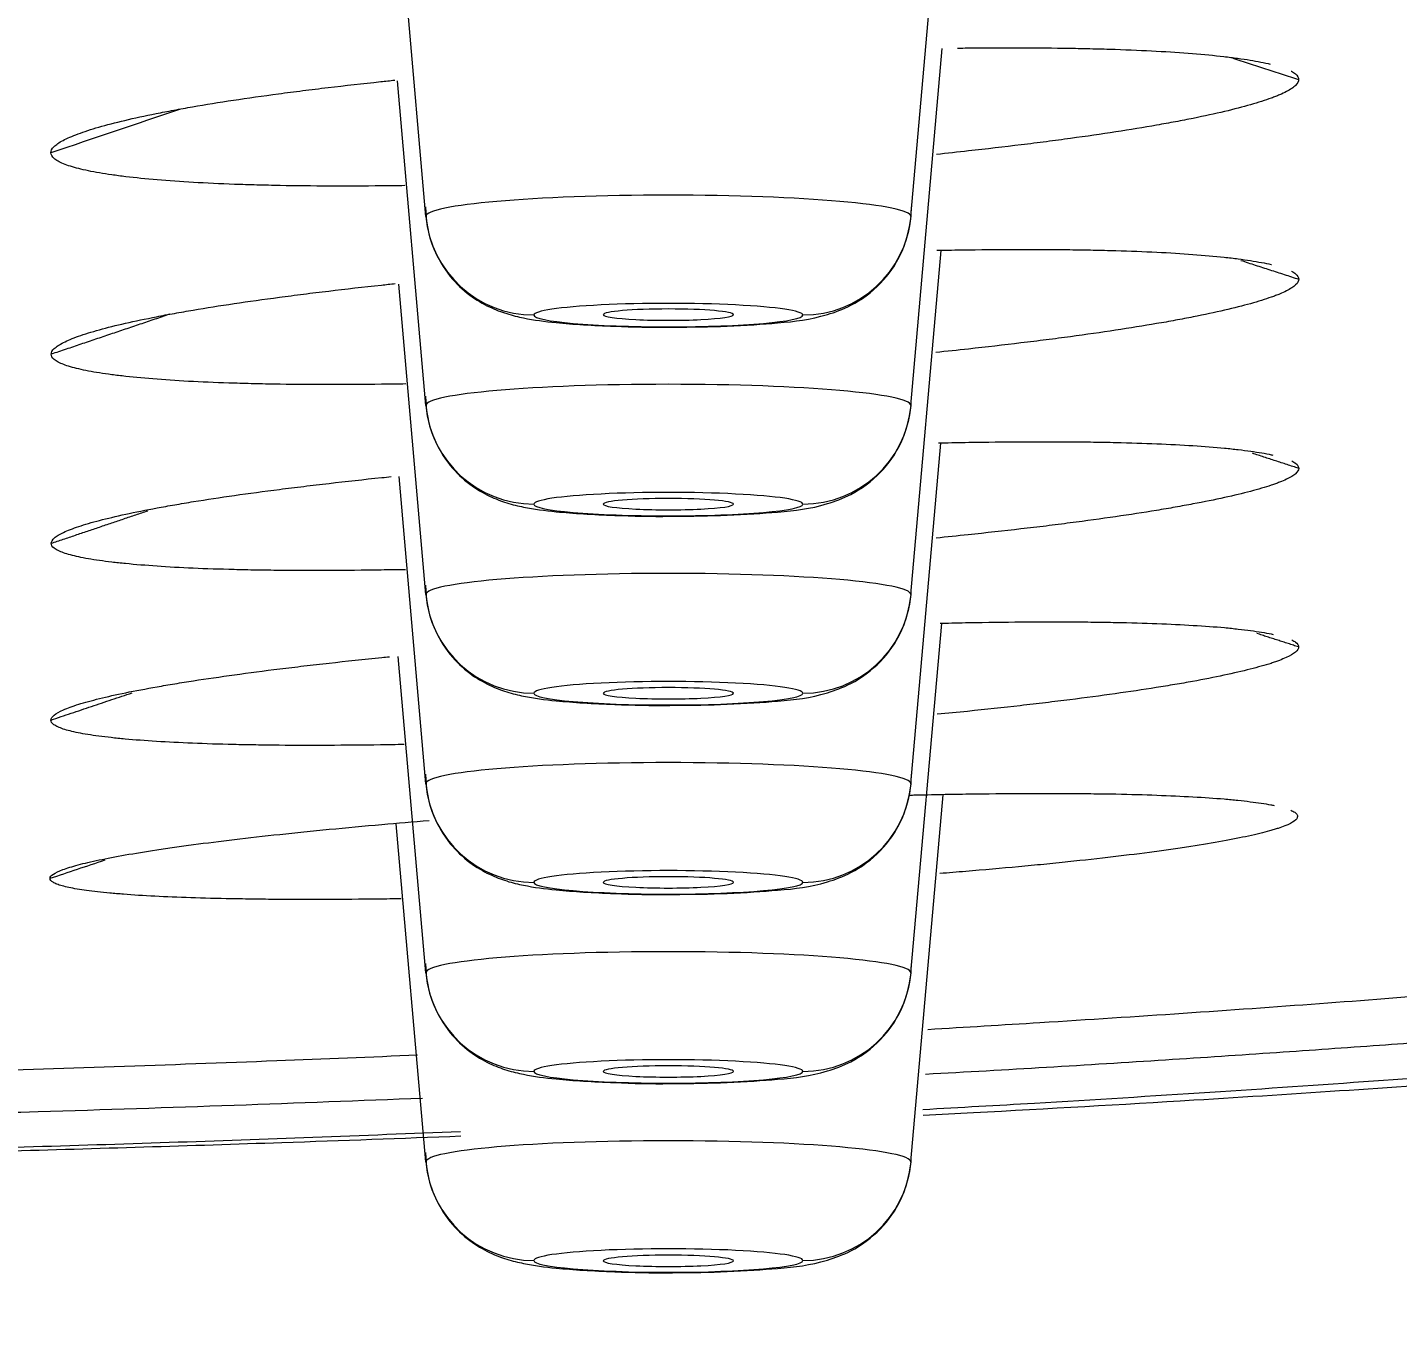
# Model space of a CAD drawing. Header units: millimetres. Extents: x 2433 to 4809, y -10272 to -6912.
# Drawn here: x 3288.88 to 3301.51, y -8024.88 to -8012.8 of the extents above; entities that cross this region are included whole.
import ezdxf

# ---------------------------------------------------------------- set-up
doc = ezdxf.new("R2010")
doc.units = ezdxf.units.MM
doc.layers.add('DIM', color=3, linetype='Continuous', lineweight=13)
doc.styles.add('ARIAL', font='arial.ttf')
doc.dimstyles.get("Standard").update_dxf_attribs({"dimtxt": 15, "dimasz": 15, "dimexe": 0.18, "dimexo": 0.0625, "dimgap": 4, "dimtad": 0, "dimtih": 1, "dimtoh": 1, "dimdec": 1, "dimdsep": 46, "dimtxsty": 'ARIAL', "dimcen": 0, "dimclrd": 3, "dimclre": 3, "dimclrt": 3, "dimadec": 0, "dimazin": 0, "dimtfac": 1, "dimtdec": 1, "dimtofl": 0, "dimtmove": 0, "dimatfit": 3, "dimfxl": 1, "dimtolj": 1, "dimtzin": 0, "dimarcsym": 0})

# ---------------------------------------------------------------- blocks, each defined once
blk = doc.blocks.new('*D39')
at = {"layer": 'Defpoints', "color": 0, "transparency": 16777216}
for p in [(3049.874, -8014.142), (3319.8, -8014.414), (3319.8, -8083.189)]:
    blk.add_point(p, dxfattribs=at)
at = {"layer": 'DIM', "color": 3, "lineweight": -2, "transparency": 16777216}
for p, q in [((3049.874, -8014.204), (3049.874, -8083.369)), ((3319.8, -8014.476), (3319.8, -8083.369)), ((3067.874, -8083.189), (3233.417, -8083.189)), ((3301.8, -8083.189), (3283.432, -8083.189))]:
    blk.add_line(p, q, dxfattribs=at)
at = {"layer": 'DIM', "color": 3, "transparency": 16777216}
for points in [[(3067.874, -8080.189), (3067.874, -8086.189), (3049.874, -8083.189)], [(3301.8, -8080.189), (3301.8, -8086.189), (3319.8, -8083.189)]]:
    blk.add_solid(points, dxfattribs=at)
at = {"layer": 'DIM', "color": 3, "transparency": 16777216, "insert": (3258.425, -8083.189), "char_height": 18, "attachment_point": 5, "style": 'ARIAL'}
blk.add_mtext('\\A1;270', dxfattribs=at)
blk = doc.blocks.new('*D46')
at = {"layer": 'Defpoints', "color": 0, "transparency": 16777216}
for p in [(3184.787, -7905.985), (3696.954, -9950.155), (3696.954, -9950.155)]:
    blk.add_point(p, dxfattribs=at)
at = {"layer": 'DIM', "color": 3, "lineweight": -2, "transparency": 16777216}
for p, q in [((3184.85, -7905.985), (3697.134, -7905.985)), ((3696.954, -7923.985), (3696.954, -8911.271)), ((3696.954, -9932.155), (3696.954, -8944.87)), ((3697.016, -9950.155), (3697.134, -9950.155))]:
    blk.add_line(p, q, dxfattribs=at)
at = {"layer": 'DIM', "color": 3, "transparency": 16777216}
for points in [[(3693.954, -7923.985), (3699.954, -7923.985), (3696.954, -7905.985)], [(3693.954, -9932.155), (3699.954, -9932.155), (3696.954, -9950.155)]]:
    blk.add_solid(points, dxfattribs=at)
at = {"layer": 'DIM', "color": 3, "transparency": 16777216, "insert": (3696.954, -8928.07), "char_height": 18, "attachment_point": 5, "style": 'ARIAL'}
blk.add_mtext('\\A1;(2280)', dxfattribs=at)

msp = doc.modelspace()

# ---------------------------------------------------------------- linework, layer by layer
at = {"linetype": 'Continuous', "lineweight": 18}
for p, q in [((3297.024, -8014.54), (3297.337, -8010.978)), ((3292.551, -8014.54), (3292.26, -8011.226)), ((3297.024, -8016.283), (3297.313, -8012.994)), ((3292.551, -8016.283), (3292.288, -8013.29)), ((3297.024, -8018.026), (3297.302, -8014.855)), ((3292.551, -8018.026), (3292.3, -8015.164)), ((3297.024, -8019.77), (3297.299, -8016.63)), ((3292.551, -8019.77), (3292.303, -8016.938)), ((3297.024, -8021.513), (3297.307, -8018.292)), ((3292.551, -8021.513), (3292.295, -8018.598)), ((3297.024, -8023.256), (3297.321, -8019.871)), ((3292.551, -8023.256), (3292.278, -8020.14))]:
    msp.add_line(p, q, dxfattribs=at)
at = {"linetype": 'Continuous', "lineweight": 13}
for centre, major_axis, ratio, start_param, end_param in [((3294.787, -8014.54), (-2.236, 0), 0.087156, 3.141593, 6.283185), ((3293.547, -8014.453), (1, 0), 0.996195, 3.228859, 4.712389), ((3296.028, -8014.453), (-1, 0), 0.996195, 1.570796, 3.054326), ((3294.787, -8015.45), (1.24, 0), 0.087156, 0, 3.141593), ((3294.787, -8015.45), (1.24, 0), 0.087156, 3.141593, 6.283185), ((3294.787, -8016.283), (-2.236, 0), 0.087156, 3.141593, 6.283185), ((3293.547, -8016.196), (1, 0), 0.996195, 3.228859, 4.712389), ((3296.028, -8016.196), (-1, 0), 0.996195, 1.570796, 3.054326), ((3294.787, -8017.193), (1.24, 0), 0.087156, 0, 3.141593), ((3294.787, -8017.193), (1.24, 0), 0.087156, 3.141593, 6.283185), ((3294.787, -8018.026), (-2.236, 0), 0.087156, 3.141593, 6.283185), ((3293.547, -8017.94), (1, 0), 0.996195, 3.228859, 4.712389), ((3296.028, -8017.94), (-1, 0), 0.996195, 1.570796, 3.054326), ((3294.787, -8018.936), (1.24, 0), 0.087156, 0, 3.141593), ((3294.787, -8018.936), (1.24, 0), 0.087156, 3.141593, 6.283185), ((3294.787, -8019.77), (-2.236, 0), 0.087156, 3.141593, 6.283185), ((3293.547, -8019.683), (1, 0), 0.996195, 3.228859, 4.712389), ((3296.028, -8019.683), (-1, 0), 0.996195, 1.570796, 3.054326), ((3294.787, -8020.679), (1.24, 0), 0.087156, 0, 3.141593), ((3294.787, -8020.679), (1.24, 0), 0.087156, 3.141593, 6.283185), ((3294.787, -8021.513), (-2.236, 0), 0.087156, 3.141593, 6.283185), ((3293.547, -8021.426), (1, 0), 0.996195, 3.228859, 4.712389), ((3296.028, -8021.426), (-1, 0), 0.996195, 1.570796, 3.054326), ((3294.787, -8022.422), (1.24, 0), 0.087156, 0, 3.141593), ((3294.787, -8022.422), (1.24, 0), 0.087156, 3.141593, 6.283185), ((3294.787, -8023.256), (-2.236, 0), 0.087156, 3.141593, 6.283185), ((3294.787, -8024.165), (1.24, 0), 0.087156, 0, 3.141593), ((3294.787, -8024.165), (1.24, 0), 0.087156, 3.141593, 6.283185)]:
    msp.add_ellipse(centre, major_axis=major_axis, ratio=ratio, start_param=start_param, end_param=end_param, dxfattribs=at)
at = {"linetype": 'Continuous', "lineweight": 18}
for centre, major_axis, ratio, start_param, end_param in [((3294.787, -8015.446), (-0.6, 0), 0.087156, 3.141593, 6.283185), ((3294.787, -8015.446), (-0.6, 0), 0.087156, 0, 3.141593), ((3294.787, -8017.193), (-0.6, 0), 0.087156, 3.141593, 6.283185), ((3294.787, -8017.193), (-0.6, 0), 0.087156, 0, 3.141593), ((3294.787, -8018.936), (-0.6, 0), 0.087156, 3.141593, 6.283185), ((3294.787, -8018.936), (-0.6, 0), 0.087156, 0, 3.141593), ((3294.787, -8020.679), (-0.6, 0), 0.087156, 3.141593, 6.283185), ((3294.787, -8020.679), (-0.6, 0), 0.087156, 0, 3.141593), ((3294.787, -8022.422), (-0.6, 0), 0.087156, 3.141593, 6.283185), ((3294.787, -8022.422), (-0.6, 0), 0.087156, 0, 3.141593), ((3293.547, -8023.169), (1, 0), 0.996195, 3.228859, 4.712389), ((3296.028, -8023.169), (-1, 0), 0.996195, 1.570796, 3.054326), ((3294.787, -8024.168), (-0.6, 0), 0.087156, 3.141593, 6.283185), ((3294.787, -8024.168), (-0.6, 0), 0.087156, 0, 3.141593)]:
    msp.add_ellipse(centre, major_axis=major_axis, ratio=ratio, start_param=start_param, end_param=end_param, dxfattribs=at)
for points, knots in [([(3297.454, -8012.989), (3297.486, -8012.988), (3297.517, -8012.988), (3297.715, -8012.986), (3297.876, -8012.986), (3298.188, -8012.986), (3298.339, -8012.988), (3298.558, -8012.991), (3298.63, -8012.993), (3298.736, -8012.995), (3298.771, -8012.996), (3298.839, -8012.998), (3298.873, -8012.999), (3299.041, -8013.005), (3299.167, -8013.01), (3299.404, -8013.023), (3299.515, -8013.03), (3299.723, -8013.047), (3299.819, -8013.056), (3299.931, -8013.069), (3299.953, -8013.072), (3299.995, -8013.077), (3300.057, -8013.085), (3300.115, -8013.094), (3300.221, -8013.111), (3300.283, -8013.123), (3300.337, -8013.136)], [0, 0, 0, 0, 0.023287, 0.023287, 0.145851, 0.145851, 0.268415, 0.268415, 0.329697, 0.329697, 0.360339, 0.360339, 0.39098, 0.39098, 0.513544, 0.513544, 0.636108, 0.636108, 0.758672, 0.758672, 0.789313, 0.789313, 0.819954, 0.881236, 0.881236, 1, 1, 1, 1]), ([(3300.531, -8013.203), (3300.532, -8013.203), (3300.532, -8013.203), (3300.546, -8013.211), (3300.559, -8013.219), (3300.588, -8013.244), (3300.598, -8013.261), (3300.598, -8013.278)], [0, 0, 0, 0, 0.003984, 0.003984, 0.335989, 0.335989, 1, 1, 1, 1]), ([(3289.093, -8013.954), (3289.093, -8013.935), (3289.102, -8013.917), (3289.14, -8013.879), (3289.196, -8013.84), (3289.289, -8013.8), (3289.4, -8013.759), (3289.463, -8013.738), (3289.607, -8013.697), (3289.687, -8013.676), (3289.863, -8013.634), (3289.959, -8013.614), (3290.089, -8013.587), (3290.115, -8013.582), (3290.17, -8013.572), (3290.197, -8013.566), (3290.282, -8013.551), (3290.34, -8013.54), (3290.518, -8013.51), (3290.644, -8013.489), (3290.908, -8013.449), (3291.047, -8013.43), (3291.265, -8013.4), (3291.34, -8013.391), (3291.453, -8013.376), (3291.492, -8013.372), (3291.569, -8013.362), (3291.609, -8013.357), (3291.806, -8013.334), (3291.968, -8013.316), (3292.177, -8013.293), (3292.22, -8013.289), (3292.263, -8013.284)], [0, 0, 0, 0, 0.08881, 0.08881, 0.17762, 0.26643, 0.26643, 0.35524, 0.35524, 0.44405, 0.44405, 0.53286, 0.53286, 0.555062, 0.555062, 0.577265, 0.577265, 0.62167, 0.62167, 0.71048, 0.71048, 0.799289, 0.799289, 0.843694, 0.843694, 0.865897, 0.865897, 0.888099, 0.888099, 0.976909, 0.976909, 1, 1, 1, 1]), ([(3300.598, -8013.278), (3300.598, -8013.296), (3300.589, -8013.314), (3300.551, -8013.352), (3300.523, -8013.371), (3300.467, -8013.4), (3300.446, -8013.41), (3300.411, -8013.425), (3300.399, -8013.43), (3300.373, -8013.44), (3300.36, -8013.445), (3300.291, -8013.47), (3300.227, -8013.491), (3300.083, -8013.532), (3300.003, -8013.553), (3299.826, -8013.594), (3299.73, -8013.615), (3299.6, -8013.642), (3299.573, -8013.647), (3299.519, -8013.658), (3299.491, -8013.663), (3299.406, -8013.679), (3299.349, -8013.689), (3299.17, -8013.72), (3299.044, -8013.741), (3298.78, -8013.782), (3298.641, -8013.802), (3298.423, -8013.832), (3298.348, -8013.842), (3298.235, -8013.857), (3298.196, -8013.862), (3298.119, -8013.871), (3298.079, -8013.876), (3297.882, -8013.9), (3297.721, -8013.919), (3297.458, -8013.948), (3297.359, -8013.959), (3297.259, -8013.969)], [0, 0, 0, 0, 0.086296, 0.086296, 0.172592, 0.172592, 0.21574, 0.21574, 0.237314, 0.237314, 0.258889, 0.258889, 0.345185, 0.345185, 0.431481, 0.431481, 0.517777, 0.517777, 0.539351, 0.539351, 0.560925, 0.560925, 0.604073, 0.604073, 0.690369, 0.690369, 0.776666, 0.776666, 0.819814, 0.819814, 0.841388, 0.841388, 0.862962, 0.862962, 0.949258, 0.949258, 1, 1, 1, 1]), ([(3292.357, -8014.257), (3292.285, -8014.258), (3292.214, -8014.259), (3291.979, -8014.261), (3291.818, -8014.262), (3291.505, -8014.26), (3291.354, -8014.259), (3291.135, -8014.255), (3291.063, -8014.253), (3290.957, -8014.25), (3290.922, -8014.249), (3290.854, -8014.247), (3290.82, -8014.246), (3290.652, -8014.24), (3290.526, -8014.234), (3290.289, -8014.22), (3290.178, -8014.213), (3289.969, -8014.195), (3289.873, -8014.185), (3289.761, -8014.172), (3289.739, -8014.169), (3289.696, -8014.163), (3289.634, -8014.155), (3289.576, -8014.146), (3289.468, -8014.127), (3289.404, -8014.114), (3289.294, -8014.086), (3289.247, -8014.071), (3289.19, -8014.048), (3289.173, -8014.04), (3289.144, -8014.023), (3289.132, -8014.015), (3289.103, -8013.989), (3289.093, -8013.972), (3289.093, -8013.954)], [0, 0, 0, 0, 0.036988, 0.036988, 0.124535, 0.124535, 0.212081, 0.212081, 0.255855, 0.255855, 0.277741, 0.277741, 0.299628, 0.299628, 0.387174, 0.387174, 0.474721, 0.474721, 0.562267, 0.562267, 0.584154, 0.584154, 0.606041, 0.649814, 0.649814, 0.73736, 0.73736, 0.824907, 0.824907, 0.86868, 0.86868, 0.912453, 0.912453, 1, 1, 1, 1]), ([(3292.547, -8014.453), (3292.549, -8014.591), (3292.593, -8014.815), (3292.757, -8015.091), (3292.944, -8015.268), (3293.132, -8015.379), (3293.305, -8015.443), (3293.501, -8015.49), (3293.781, -8015.527), (3294.238, -8015.554), (3294.64, -8015.565), (3294.817, -8015.561), (3294.826, -8015.561)], [0, 0, 0, 0, 0.122527, 0.215408, 0.294634, 0.364592, 0.427727, 0.496738, 0.634659, 0.831916, 0.991471, 1, 1, 1, 1]), ([(3294.826, -8015.561), (3295.004, -8015.561), (3295.349, -8015.555), (3295.853, -8015.52), (3296.143, -8015.488), (3296.49, -8015.364), (3296.752, -8015.176), (3296.952, -8014.886), (3297.021, -8014.63), (3297.028, -8014.482), (3297.028, -8014.453)], [0, 0, 0, 0, 0.162675, 0.337768, 0.550867, 0.638384, 0.752048, 0.857541, 0.972916, 1, 1, 1, 1]), ([(3297.262, -8014.853), (3297.275, -8014.853), (3297.374, -8014.851), (3297.471, -8014.849), (3297.72, -8014.846), (3297.881, -8014.845), (3298.193, -8014.844), (3298.344, -8014.845), (3298.563, -8014.848), (3298.635, -8014.849), (3298.74, -8014.851), (3298.775, -8014.852), (3298.844, -8014.854), (3298.878, -8014.855), (3299.045, -8014.859), (3299.171, -8014.864), (3299.408, -8014.876), (3299.63, -8014.889), (3299.823, -8014.907), (3299.934, -8014.919), (3299.956, -8014.921), (3299.999, -8014.926), (3300.061, -8014.934), (3300.118, -8014.942), (3300.226, -8014.959), (3300.29, -8014.971), (3300.345, -8014.984), (3300.346, -8014.984), (3300.347, -8014.984)], [0, 0, 0, 0, 0.009023, 0.067233, 0.067233, 0.183654, 0.183654, 0.300076, 0.300076, 0.358286, 0.358286, 0.387391, 0.387391, 0.416497, 0.416497, 0.532918, 0.532918, 0.649339, 0.76576, 0.76576, 0.794866, 0.794866, 0.823971, 0.882181, 0.882181, 0.998603, 0.998603, 1, 1, 1, 1]), ([(3300.534, -8015.046), (3300.534, -8015.046), (3300.534, -8015.046), (3300.548, -8015.054), (3300.56, -8015.062), (3300.59, -8015.085), (3300.599, -8015.102), (3300.599, -8015.119)], [0, 0, 0, 0, 0.002326, 0.002326, 0.334884, 0.334884, 1, 1, 1, 1]), ([(3289.096, -8015.811), (3289.096, -8015.793), (3289.105, -8015.776), (3289.143, -8015.74), (3289.2, -8015.703), (3289.293, -8015.664), (3289.404, -8015.625), (3289.468, -8015.605), (3289.612, -8015.565), (3289.692, -8015.545), (3289.868, -8015.505), (3289.964, -8015.485), (3290.094, -8015.46), (3290.121, -8015.454), (3290.175, -8015.444), (3290.203, -8015.439), (3290.288, -8015.424), (3290.346, -8015.414), (3290.524, -8015.383), (3290.65, -8015.364), (3290.915, -8015.324), (3291.054, -8015.305), (3291.272, -8015.276), (3291.346, -8015.266), (3291.46, -8015.252), (3291.498, -8015.247), (3291.576, -8015.238), (3291.615, -8015.233), (3291.813, -8015.209), (3291.975, -8015.191), (3292.182, -8015.169), (3292.225, -8015.164), (3292.267, -8015.16)], [0, 0, 0, 0, 0.088857, 0.088857, 0.177715, 0.266572, 0.266572, 0.355429, 0.355429, 0.444286, 0.444286, 0.533144, 0.533144, 0.555358, 0.555358, 0.577572, 0.577572, 0.622001, 0.622001, 0.710858, 0.710858, 0.799716, 0.799716, 0.844144, 0.844144, 0.866359, 0.866359, 0.888573, 0.888573, 0.97743, 0.97743, 1, 1, 1, 1]), ([(3300.599, -8015.119), (3300.6, -8015.136), (3300.59, -8015.154), (3300.552, -8015.19), (3300.524, -8015.208), (3300.467, -8015.237), (3300.446, -8015.246), (3300.412, -8015.261), (3300.399, -8015.266), (3300.374, -8015.276), (3300.36, -8015.28), (3300.291, -8015.305), (3300.227, -8015.325), (3300.083, -8015.365), (3300.002, -8015.385), (3299.826, -8015.426), (3299.73, -8015.447), (3299.599, -8015.472), (3299.572, -8015.478), (3299.518, -8015.488), (3299.49, -8015.493), (3299.406, -8015.509), (3299.348, -8015.519), (3299.169, -8015.549), (3299.043, -8015.57), (3298.778, -8015.61), (3298.639, -8015.63), (3298.421, -8015.659), (3298.347, -8015.669), (3298.233, -8015.683), (3298.195, -8015.688), (3298.117, -8015.698), (3298.078, -8015.702), (3297.88, -8015.726), (3297.719, -8015.745), (3297.454, -8015.774), (3297.354, -8015.784), (3297.252, -8015.795)], [0, 0, 0, 0, 0.086214, 0.086214, 0.172429, 0.172429, 0.215536, 0.215536, 0.237089, 0.237089, 0.258643, 0.258643, 0.344857, 0.344857, 0.431072, 0.431072, 0.517286, 0.517286, 0.53884, 0.53884, 0.560393, 0.560393, 0.6035, 0.6035, 0.689715, 0.689715, 0.775929, 0.775929, 0.819036, 0.819036, 0.84059, 0.84059, 0.862143, 0.862143, 0.948358, 0.948358, 1, 1, 1, 1]), ([(3292.365, -8016.085), (3292.29, -8016.086), (3292.216, -8016.087), (3291.977, -8016.09), (3291.816, -8016.091), (3291.504, -8016.091), (3291.353, -8016.09), (3291.133, -8016.087), (3291.062, -8016.085), (3290.956, -8016.083), (3290.921, -8016.082), (3290.852, -8016.08), (3290.818, -8016.079), (3290.651, -8016.074), (3290.525, -8016.069), (3290.288, -8016.057), (3290.177, -8016.05), (3289.969, -8016.034), (3289.872, -8016.025), (3289.761, -8016.013), (3289.739, -8016.01), (3289.696, -8016.005), (3289.634, -8015.997), (3289.577, -8015.989), (3289.468, -8015.972), (3289.405, -8015.96), (3289.295, -8015.934), (3289.248, -8015.92), (3289.192, -8015.899), (3289.175, -8015.891), (3289.146, -8015.876), (3289.134, -8015.868), (3289.105, -8015.844), (3289.096, -8015.828), (3289.096, -8015.811)], [0, 0, 0, 0, 0.038672, 0.038672, 0.126065, 0.126065, 0.213459, 0.213459, 0.257155, 0.257155, 0.279004, 0.279004, 0.300852, 0.300852, 0.388246, 0.388246, 0.475639, 0.475639, 0.563033, 0.563033, 0.584881, 0.584881, 0.606729, 0.650426, 0.650426, 0.73782, 0.73782, 0.825213, 0.825213, 0.86891, 0.86891, 0.912607, 0.912607, 1, 1, 1, 1]), ([(3292.547, -8016.196), (3292.549, -8016.334), (3292.593, -8016.558), (3292.757, -8016.834), (3292.944, -8017.011), (3293.132, -8017.122), (3293.305, -8017.187), (3293.501, -8017.233), (3293.781, -8017.27), (3294.238, -8017.297), (3294.64, -8017.308), (3294.817, -8017.304), (3294.826, -8017.304)], [0, 0, 0, 0, 0.122527, 0.215408, 0.294634, 0.364592, 0.427727, 0.496738, 0.634659, 0.831916, 0.991471, 1, 1, 1, 1]), ([(3294.826, -8017.304), (3295.004, -8017.304), (3295.349, -8017.298), (3295.853, -8017.263), (3296.143, -8017.232), (3296.49, -8017.107), (3296.752, -8016.919), (3296.952, -8016.629), (3297.021, -8016.373), (3297.028, -8016.225), (3297.028, -8016.196)], [0, 0, 0, 0, 0.162675, 0.337768, 0.550867, 0.638384, 0.752048, 0.857541, 0.972916, 1, 1, 1, 1]), ([(3297.277, -8016.628), (3297.286, -8016.628), (3297.381, -8016.626), (3297.473, -8016.624), (3297.722, -8016.62), (3297.883, -8016.618), (3298.195, -8016.617), (3298.346, -8016.617), (3298.565, -8016.618), (3298.636, -8016.619), (3298.742, -8016.621), (3298.777, -8016.621), (3298.845, -8016.622), (3298.879, -8016.623), (3299.046, -8016.627), (3299.172, -8016.631), (3299.409, -8016.641), (3299.52, -8016.647), (3299.728, -8016.66), (3299.825, -8016.668), (3299.937, -8016.678), (3299.958, -8016.681), (3300.001, -8016.685), (3300.063, -8016.692), (3300.12, -8016.699), (3300.229, -8016.715), (3300.297, -8016.726), (3300.355, -8016.739), (3300.36, -8016.74)], [0, 0, 0, 0, 0.006083, 0.064013, 0.064013, 0.179875, 0.179875, 0.295736, 0.295736, 0.353667, 0.353667, 0.382632, 0.382632, 0.411598, 0.411598, 0.527459, 0.527459, 0.643321, 0.643321, 0.759182, 0.759182, 0.788148, 0.788148, 0.817113, 0.875044, 0.875044, 0.990905, 1, 1, 1, 1]), ([(3300.599, -8016.863), (3300.599, -8016.879), (3300.59, -8016.895), (3300.552, -8016.929), (3300.523, -8016.946), (3300.467, -8016.973), (3300.446, -8016.982), (3300.411, -8016.996), (3300.399, -8017), (3300.374, -8017.009), (3300.36, -8017.014), (3300.291, -8017.038), (3300.227, -8017.056), (3300.082, -8017.094), (3300.002, -8017.114), (3299.825, -8017.152), (3299.729, -8017.172), (3299.598, -8017.196), (3299.572, -8017.201), (3299.517, -8017.211), (3299.489, -8017.216), (3299.405, -8017.231), (3299.347, -8017.241), (3299.168, -8017.27), (3299.042, -8017.29), (3298.778, -8017.328), (3298.639, -8017.347), (3298.42, -8017.375), (3298.346, -8017.385), (3298.232, -8017.399), (3298.194, -8017.403), (3298.116, -8017.413), (3298.077, -8017.417), (3297.879, -8017.44), (3297.718, -8017.458), (3297.454, -8017.486), (3297.355, -8017.496), (3297.255, -8017.506)], [0, 0, 0, 0, 0.086281, 0.086281, 0.172563, 0.172563, 0.215703, 0.215703, 0.237273, 0.237273, 0.258844, 0.258844, 0.345125, 0.345125, 0.431406, 0.431406, 0.517688, 0.517688, 0.539258, 0.539258, 0.560828, 0.560828, 0.603969, 0.603969, 0.69025, 0.69025, 0.776531, 0.776531, 0.819672, 0.819672, 0.841242, 0.841242, 0.862813, 0.862813, 0.949094, 0.949094, 1, 1, 1, 1]), ([(3300.536, -8016.795), (3300.55, -8016.802), (3300.562, -8016.809), (3300.59, -8016.831), (3300.6, -8016.847), (3300.599, -8016.863)], [0, 0, 0, 0, 0.328633, 0.328633, 1, 1, 1, 1]), ([(3289.096, -8017.554), (3289.096, -8017.538), (3289.106, -8017.521), (3289.144, -8017.488), (3289.201, -8017.453), (3289.294, -8017.417), (3289.405, -8017.38), (3289.47, -8017.361), (3289.614, -8017.324), (3289.694, -8017.305), (3289.871, -8017.266), (3289.967, -8017.247), (3290.098, -8017.223), (3290.124, -8017.218), (3290.179, -8017.208), (3290.206, -8017.204), (3290.291, -8017.189), (3290.349, -8017.179), (3290.528, -8017.15), (3290.653, -8017.131), (3290.918, -8017.093), (3291.057, -8017.075), (3291.275, -8017.047), (3291.349, -8017.038), (3291.463, -8017.024), (3291.501, -8017.019), (3291.579, -8017.01), (3291.618, -8017.006), (3291.816, -8016.983), (3291.978, -8016.965), (3292.172, -8016.945), (3292.202, -8016.942), (3292.231, -8016.939)], [0, 0, 0, 0, 0.089481, 0.089481, 0.178963, 0.268444, 0.268444, 0.357926, 0.357926, 0.447407, 0.447407, 0.536889, 0.536889, 0.559259, 0.559259, 0.581629, 0.581629, 0.62637, 0.62637, 0.715852, 0.715852, 0.805333, 0.805333, 0.850074, 0.850074, 0.872444, 0.872444, 0.894815, 0.894815, 0.984296, 0.984296, 1, 1, 1, 1]), ([(3292.363, -8017.797), (3292.287, -8017.798), (3292.213, -8017.799), (3291.973, -8017.803), (3291.812, -8017.804), (3291.5, -8017.805), (3291.349, -8017.805), (3291.131, -8017.803), (3291.059, -8017.802), (3290.953, -8017.8), (3290.919, -8017.8), (3290.85, -8017.798), (3290.816, -8017.797), (3290.649, -8017.793), (3290.523, -8017.789), (3290.287, -8017.779), (3290.175, -8017.772), (3289.968, -8017.758), (3289.871, -8017.75), (3289.76, -8017.739), (3289.738, -8017.737), (3289.695, -8017.733), (3289.633, -8017.726), (3289.576, -8017.718), (3289.468, -8017.703), (3289.404, -8017.691), (3289.294, -8017.668), (3289.248, -8017.655), (3289.191, -8017.635), (3289.175, -8017.628), (3289.146, -8017.614), (3289.134, -8017.607), (3289.105, -8017.585), (3289.095, -8017.57), (3289.096, -8017.554)], [0, 0, 0, 0, 0.03884, 0.03884, 0.126218, 0.126218, 0.213596, 0.213596, 0.257285, 0.257285, 0.27913, 0.27913, 0.300974, 0.300974, 0.388352, 0.388352, 0.475731, 0.475731, 0.563109, 0.563109, 0.584953, 0.584953, 0.606798, 0.650487, 0.650487, 0.737865, 0.737865, 0.825244, 0.825244, 0.868933, 0.868933, 0.912622, 0.912622, 1, 1, 1, 1]), ([(3292.547, -8017.94), (3292.549, -8018.077), (3292.593, -8018.301), (3292.757, -8018.577), (3292.944, -8018.754), (3293.132, -8018.865), (3293.305, -8018.93), (3293.501, -8018.976), (3293.781, -8019.013), (3294.238, -8019.04), (3294.64, -8019.051), (3294.817, -8019.047), (3294.826, -8019.047)], [0, 0, 0, 0, 0.122527, 0.215408, 0.294634, 0.364592, 0.427727, 0.496738, 0.634659, 0.831916, 0.991471, 1, 1, 1, 1]), ([(3294.826, -8019.047), (3295.004, -8019.047), (3295.349, -8019.041), (3295.853, -8019.006), (3296.143, -8018.975), (3296.49, -8018.85), (3296.752, -8018.662), (3296.952, -8018.372), (3297.021, -8018.116), (3297.028, -8017.968), (3297.028, -8017.94)], [0, 0, 0, 0, 0.162675, 0.337768, 0.550867, 0.638384, 0.752048, 0.857541, 0.972916, 1, 1, 1, 1]), ([(3297.293, -8018.29), (3297.297, -8018.29), (3297.387, -8018.288), (3297.475, -8018.286), (3297.724, -8018.282), (3297.885, -8018.28), (3298.196, -8018.277), (3298.347, -8018.277), (3298.566, -8018.278), (3298.638, -8018.279), (3298.743, -8018.28), (3298.778, -8018.281), (3298.847, -8018.282), (3298.88, -8018.282), (3299.047, -8018.286), (3299.173, -8018.289), (3299.41, -8018.298), (3299.521, -8018.304), (3299.729, -8018.316), (3299.825, -8018.323), (3299.937, -8018.333), (3299.959, -8018.335), (3300.001, -8018.34), (3300.063, -8018.346), (3300.12, -8018.353), (3300.228, -8018.368), (3300.299, -8018.379), (3300.359, -8018.392), (3300.365, -8018.393)], [0, 0, 0, 0, 0.00295, 0.060801, 0.060801, 0.176501, 0.176501, 0.292202, 0.292202, 0.350052, 0.350052, 0.378977, 0.378977, 0.407902, 0.407902, 0.523603, 0.523603, 0.639304, 0.639304, 0.755004, 0.755004, 0.783929, 0.783929, 0.812855, 0.870705, 0.870705, 0.986405, 1, 1, 1, 1]), ([(3300.598, -8018.509), (3300.598, -8018.525), (3300.588, -8018.541), (3300.549, -8018.573), (3300.521, -8018.59), (3300.465, -8018.616), (3300.444, -8018.624), (3300.409, -8018.638), (3300.397, -8018.642), (3300.371, -8018.651), (3300.358, -8018.656), (3300.288, -8018.678), (3300.224, -8018.696), (3300.079, -8018.733), (3299.918, -8018.77), (3299.725, -8018.808), (3299.594, -8018.832), (3299.568, -8018.837), (3299.513, -8018.846), (3299.485, -8018.851), (3299.401, -8018.865), (3299.343, -8018.875), (3299.164, -8018.903), (3299.038, -8018.922), (3298.773, -8018.959), (3298.634, -8018.978), (3298.415, -8019.005), (3298.341, -8019.014), (3298.227, -8019.028), (3298.188, -8019.032), (3298.111, -8019.041), (3298.071, -8019.046), (3297.874, -8019.068), (3297.712, -8019.086), (3297.454, -8019.112), (3297.36, -8019.121), (3297.266, -8019.13)], [0, 0, 0, 0, 0.08652, 0.08652, 0.17304, 0.17304, 0.2163, 0.2163, 0.23793, 0.23793, 0.25956, 0.25956, 0.346081, 0.346081, 0.432601, 0.519121, 0.519121, 0.540751, 0.540751, 0.562381, 0.562381, 0.605641, 0.605641, 0.692161, 0.692161, 0.778681, 0.778681, 0.821941, 0.821941, 0.843572, 0.843572, 0.865202, 0.865202, 0.951722, 0.951722, 1, 1, 1, 1]), ([(3300.535, -8018.445), (3300.549, -8018.451), (3300.561, -8018.458), (3300.589, -8018.479), (3300.598, -8018.494), (3300.598, -8018.509)], [0, 0, 0, 0, 0.327278, 0.327278, 1, 1, 1, 1]), ([(3289.093, -8019.183), (3289.093, -8019.169), (3289.103, -8019.153), (3289.142, -8019.122), (3289.199, -8019.089), (3289.293, -8019.055), (3289.405, -8019.02), (3289.469, -8019.003), (3289.613, -8018.967), (3289.694, -8018.949), (3289.871, -8018.913), (3289.967, -8018.895), (3290.098, -8018.872), (3290.125, -8018.867), (3290.179, -8018.858), (3290.207, -8018.853), (3290.291, -8018.839), (3290.349, -8018.83), (3290.528, -8018.802), (3290.654, -8018.784), (3290.919, -8018.747), (3291.058, -8018.729), (3291.276, -8018.702), (3291.35, -8018.693), (3291.464, -8018.68), (3291.503, -8018.676), (3291.58, -8018.667), (3291.62, -8018.662), (3291.817, -8018.64), (3291.979, -8018.623), (3292.168, -8018.604), (3292.191, -8018.602), (3292.214, -8018.6)], [0, 0, 0, 0, 0.089775, 0.089775, 0.179549, 0.269324, 0.269324, 0.359099, 0.359099, 0.448873, 0.448873, 0.538648, 0.538648, 0.561092, 0.561092, 0.583535, 0.583535, 0.628423, 0.628423, 0.718197, 0.718197, 0.807972, 0.807972, 0.852859, 0.852859, 0.875303, 0.875303, 0.897747, 0.897747, 0.987521, 0.987521, 1, 1, 1, 1]), ([(3292.351, -8019.409), (3292.277, -8019.41), (3292.204, -8019.411), (3291.967, -8019.415), (3291.806, -8019.416), (3291.494, -8019.417), (3291.343, -8019.417), (3291.124, -8019.415), (3291.052, -8019.414), (3290.947, -8019.412), (3290.912, -8019.412), (3290.844, -8019.41), (3290.81, -8019.41), (3290.643, -8019.406), (3290.517, -8019.402), (3290.281, -8019.392), (3290.17, -8019.387), (3289.962, -8019.374), (3289.866, -8019.366), (3289.755, -8019.356), (3289.733, -8019.354), (3289.69, -8019.35), (3289.628, -8019.343), (3289.571, -8019.336), (3289.463, -8019.322), (3289.4, -8019.312), (3289.29, -8019.29), (3289.244, -8019.278), (3289.197, -8019.263), (3289.188, -8019.259), (3289.172, -8019.253), (3289.164, -8019.25), (3289.143, -8019.24), (3289.131, -8019.233), (3289.102, -8019.213), (3289.093, -8019.198), (3289.093, -8019.183)], [0, 0, 0, 0, 0.038041, 0.038041, 0.125492, 0.125492, 0.212943, 0.212943, 0.256668, 0.256668, 0.278531, 0.278531, 0.300394, 0.300394, 0.387844, 0.387844, 0.475295, 0.475295, 0.562746, 0.562746, 0.584609, 0.584609, 0.606471, 0.650197, 0.650197, 0.737648, 0.737648, 0.825098, 0.825098, 0.846961, 0.846961, 0.868824, 0.868824, 0.912549, 0.912549, 1, 1, 1, 1]), ([(3292.547, -8019.683), (3292.549, -8019.82), (3292.593, -8020.044), (3292.757, -8020.32), (3292.944, -8020.497), (3293.132, -8020.608), (3293.305, -8020.673), (3293.501, -8020.719), (3293.781, -8020.756), (3294.238, -8020.783), (3294.64, -8020.794), (3294.817, -8020.79), (3294.826, -8020.79)], [0, 0, 0, 0, 0.122527, 0.215408, 0.294634, 0.364592, 0.427727, 0.496738, 0.634659, 0.831916, 0.991471, 1, 1, 1, 1]), ([(3294.826, -8020.79), (3295.004, -8020.79), (3295.349, -8020.784), (3295.853, -8020.749), (3296.143, -8020.718), (3296.49, -8020.594), (3296.752, -8020.405), (3296.952, -8020.115), (3297.021, -8019.859), (3297.028, -8019.711), (3297.028, -8019.683)], [0, 0, 0, 0, 0.162675, 0.337768, 0.550867, 0.638384, 0.752048, 0.857541, 0.972916, 1, 1, 1, 1]), ([(3297.179, -8022.034), (3297.528, -8022.013), (3298.325, -8021.965), (3299.535, -8021.886), (3300.792, -8021.797), (3301.984, -8021.704), (3303.523, -8021.575), (3305.325, -8021.404), (3306.976, -8021.218), (3308.183, -8021.062), (3309.03, -8020.942), (3309.791, -8020.823), (3310.502, -8020.7), (3311.158, -8020.574), (3311.756, -8020.444), (3312.269, -8020.317), (3312.655, -8020.207), (3312.942, -8020.114), (3313.154, -8020.038), (3313.339, -8019.964), (3313.46, -8019.909), (3313.532, -8019.873), (3313.565, -8019.857), (3313.597, -8019.84), (3313.627, -8019.823), (3313.656, -8019.807), (3313.684, -8019.79), (3313.711, -8019.774), (3313.737, -8019.757), (3313.761, -8019.741), (3313.784, -8019.725), (3313.807, -8019.709), (3313.828, -8019.693), (3313.847, -8019.677), (3313.86, -8019.667), (3313.866, -8019.661)], [0, 0, 0, 0, 0.037554, 0.086831, 0.135287, 0.182931, 0.22977, 0.327112, 0.4225, 0.473066, 0.521975, 0.569233, 0.614846, 0.665461, 0.714437, 0.761779, 0.807491, 0.835878, 0.863616, 0.890704, 0.917142, 0.923272, 0.929369, 0.935434, 0.941466, 0.947466, 0.953433, 0.959368, 0.96527, 0.97114, 0.976977, 0.982781, 0.988553, 0.994293, 1, 1, 1, 1]), ([(3297.002, -8019.875), (3297.018, -8019.874), (3297.033, -8019.874), (3297.093, -8019.873), (3297.136, -8019.872), (3297.223, -8019.87), (3297.352, -8019.867), (3297.478, -8019.865), (3297.726, -8019.862), (3297.887, -8019.86), (3298.198, -8019.859), (3298.349, -8019.859), (3298.567, -8019.86), (3298.639, -8019.861), (3298.744, -8019.862), (3298.779, -8019.862), (3298.847, -8019.864), (3298.881, -8019.864), (3299.048, -8019.867), (3299.173, -8019.871), (3299.409, -8019.88), (3299.52, -8019.885), (3299.727, -8019.896), (3299.823, -8019.903), (3299.934, -8019.912), (3299.956, -8019.914), (3299.998, -8019.918), (3300.06, -8019.924), (3300.117, -8019.931), (3300.224, -8019.944), (3300.299, -8019.955), (3300.362, -8019.968), (3300.372, -8019.97)], [0, 0, 0, 0, 0.009535, 0.009535, 0.036468, 0.036468, 0.063402, 0.11727, 0.11727, 0.225005, 0.225005, 0.332741, 0.332741, 0.386608, 0.386608, 0.413542, 0.413542, 0.440476, 0.440476, 0.548212, 0.548212, 0.655947, 0.655947, 0.763682, 0.763682, 0.790616, 0.790616, 0.81755, 0.871418, 0.871418, 0.979153, 1, 1, 1, 1]), ([(3297.157, -8022.446), (3297.533, -8022.426), (3298.281, -8022.383), (3299.36, -8022.316), (3300.383, -8022.248), (3301.332, -8022.181), (3302.21, -8022.115), (3303.017, -8022.05), (3304.078, -8021.961), (3305.359, -8021.843), (3306.808, -8021.692), (3308.124, -8021.538), (3309.308, -8021.382), (3310.36, -8021.225), (3311.016, -8021.113), (3311.364, -8021.049), (3311.448, -8021.034), (3311.532, -8021.018), (3311.614, -8021.002), (3311.696, -8020.986), (3311.777, -8020.97), (3311.856, -8020.954), (3311.935, -8020.939), (3312.013, -8020.923), (3312.089, -8020.907), (3312.165, -8020.891), (3312.239, -8020.875), (3312.313, -8020.859), (3312.386, -8020.842), (3312.457, -8020.826), (3312.528, -8020.81), (3312.597, -8020.794), (3312.666, -8020.778), (3312.733, -8020.762), (3312.8, -8020.746), (3312.865, -8020.729), (3312.929, -8020.713), (3312.993, -8020.697), (3313.055, -8020.681), (3313.116, -8020.664), (3313.177, -8020.648), (3313.236, -8020.632), (3313.294, -8020.615), (3313.351, -8020.599), (3313.407, -8020.583), (3313.462, -8020.566), (3313.516, -8020.55), (3313.569, -8020.534), (3313.621, -8020.517), (3313.672, -8020.501), (3313.722, -8020.484), (3313.771, -8020.468), (3313.818, -8020.452), (3313.865, -8020.435), (3313.911, -8020.419), (3313.955, -8020.402), (3313.999, -8020.386), (3314.042, -8020.369), (3314.083, -8020.353), (3314.123, -8020.337), (3314.163, -8020.32), (3314.201, -8020.304), (3314.239, -8020.287), (3314.275, -8020.271), (3314.31, -8020.254), (3314.345, -8020.238), (3314.378, -8020.222), (3314.41, -8020.205), (3314.441, -8020.189), (3314.471, -8020.172), (3314.5, -8020.156), (3314.528, -8020.14), (3314.555, -8020.123), (3314.581, -8020.107), (3314.606, -8020.091), (3314.63, -8020.074), (3314.653, -8020.058), (3314.675, -8020.042), (3314.696, -8020.025), (3314.716, -8020.009), (3314.729, -8019.998), (3314.735, -8019.993)], [0, 0, 0, 0, 0.038466, 0.077266, 0.114318, 0.14959, 0.183053, 0.214686, 0.244471, 0.310961, 0.376162, 0.439967, 0.502283, 0.563032, 0.62215, 0.627961, 0.633771, 0.63958, 0.645388, 0.651195, 0.657, 0.662805, 0.668608, 0.674409, 0.68021, 0.686008, 0.691805, 0.6976, 0.703393, 0.709185, 0.714974, 0.720761, 0.726546, 0.732329, 0.738109, 0.743887, 0.749662, 0.755434, 0.761204, 0.766971, 0.772736, 0.778497, 0.784255, 0.79001, 0.795762, 0.80151, 0.807255, 0.812997, 0.818735, 0.824469, 0.8302, 0.835927, 0.84165, 0.847369, 0.853084, 0.858795, 0.864501, 0.870204, 0.875902, 0.881595, 0.887284, 0.892969, 0.898648, 0.904323, 0.909994, 0.915659, 0.921319, 0.926975, 0.932625, 0.93827, 0.943909, 0.949544, 0.955173, 0.960796, 0.966414, 0.972026, 0.977633, 0.983233, 0.988828, 0.994417, 1, 1, 1, 1]), ([(3300.527, -8020.014), (3300.527, -8020.014), (3300.527, -8020.014), (3300.541, -8020.02), (3300.553, -8020.026), (3300.58, -8020.045), (3300.59, -8020.058), (3300.589, -8020.072)], [0, 0, 0, 0, 0.002991, 0.002991, 0.335328, 0.335328, 1, 1, 1, 1]), ([(3289.085, -8020.642), (3289.086, -8020.629), (3289.096, -8020.616), (3289.136, -8020.59), (3289.165, -8020.576), (3289.241, -8020.548), (3289.288, -8020.533), (3289.4, -8020.503), (3289.465, -8020.488), (3289.61, -8020.458), (3289.69, -8020.442), (3289.868, -8020.411), (3289.964, -8020.395), (3290.096, -8020.375), (3290.122, -8020.371), (3290.177, -8020.363), (3290.205, -8020.359), (3290.289, -8020.347), (3290.348, -8020.339), (3290.527, -8020.315), (3290.653, -8020.3), (3290.918, -8020.268), (3291.058, -8020.252), (3291.276, -8020.229), (3291.35, -8020.221), (3291.465, -8020.21), (3291.503, -8020.206), (3291.581, -8020.198), (3291.62, -8020.194), (3291.818, -8020.175), (3291.98, -8020.16), (3292.288, -8020.133), (3292.433, -8020.121), (3292.58, -8020.109)], [0, 0, 0, 0, 0.084345, 0.084345, 0.168691, 0.168691, 0.253036, 0.253036, 0.337382, 0.337382, 0.421727, 0.421727, 0.506073, 0.506073, 0.527159, 0.527159, 0.548246, 0.548246, 0.590418, 0.590418, 0.674764, 0.674764, 0.759109, 0.759109, 0.801282, 0.801282, 0.822368, 0.822368, 0.843455, 0.843455, 0.9278, 0.9278, 1, 1, 1, 1]), ([(3300.589, -8020.072), (3300.588, -8020.086), (3300.578, -8020.1), (3300.539, -8020.129), (3300.51, -8020.144), (3300.453, -8020.166), (3300.432, -8020.174), (3300.397, -8020.185), (3300.384, -8020.189), (3300.359, -8020.197), (3300.345, -8020.201), (3300.275, -8020.221), (3300.21, -8020.236), (3300.065, -8020.268), (3299.985, -8020.284), (3299.807, -8020.316), (3299.711, -8020.332), (3299.579, -8020.353), (3299.553, -8020.357), (3299.498, -8020.365), (3299.47, -8020.369), (3299.385, -8020.381), (3299.327, -8020.389), (3299.148, -8020.413), (3299.022, -8020.429), (3298.757, -8020.46), (3298.617, -8020.475), (3298.399, -8020.498), (3298.324, -8020.506), (3298.21, -8020.517), (3298.172, -8020.521), (3298.094, -8020.528), (3298.055, -8020.532), (3297.857, -8020.55), (3297.695, -8020.565), (3297.45, -8020.585), (3297.371, -8020.592), (3297.29, -8020.598)], [0, 0, 0, 0, 0.08715, 0.08715, 0.1743, 0.1743, 0.217874, 0.217874, 0.239662, 0.239662, 0.261449, 0.261449, 0.348599, 0.348599, 0.435749, 0.435749, 0.522899, 0.522899, 0.544686, 0.544686, 0.566473, 0.566473, 0.610048, 0.610048, 0.697198, 0.697198, 0.784348, 0.784348, 0.827923, 0.827923, 0.84971, 0.84971, 0.871498, 0.871498, 0.958647, 0.958647, 1, 1, 1, 1]), ([(3297.136, -8022.826), (3297.292, -8022.818), (3298.14, -8022.773), (3299.96, -8022.669), (3302.4, -8022.505), (3304.619, -8022.328), (3306.396, -8022.165), (3307.865, -8022.015), (3309.149, -8021.866), (3310.243, -8021.725), (3311.147, -8021.596), (3311.949, -8021.47), (3312.647, -8021.349), (3313.256, -8021.232), (3313.788, -8021.119), (3314.258, -8021.009), (3314.671, -8020.9), (3314.974, -8020.811), (3315.194, -8020.74), (3315.353, -8020.685), (3315.506, -8020.628), (3315.653, -8020.569), (3315.771, -8020.517), (3315.862, -8020.474), (3315.928, -8020.44), (3315.986, -8020.409), (3316.037, -8020.379), (3316.082, -8020.352), (3316.121, -8020.326), (3316.155, -8020.303), (3316.184, -8020.282), (3316.209, -8020.263), (3316.231, -8020.246), (3316.249, -8020.231), (3316.259, -8020.222), (3316.264, -8020.217)], [0, 0, 0, 0, 0.01464, 0.0803, 0.176355, 0.263932, 0.324108, 0.385509, 0.44814, 0.497303, 0.544323, 0.589203, 0.631941, 0.67114, 0.709149, 0.745967, 0.781597, 0.816039, 0.833082, 0.85077, 0.869101, 0.888076, 0.907692, 0.91902, 0.929686, 0.93969, 0.949033, 0.957716, 0.965737, 0.973098, 0.979799, 0.98584, 0.99122, 0.99594, 1, 1, 1, 1]), ([(3292.322, -8020.831), (3292.252, -8020.832), (3292.182, -8020.833), (3291.948, -8020.835), (3291.787, -8020.837), (3291.476, -8020.837), (3291.325, -8020.837), (3291.107, -8020.836), (3291.035, -8020.835), (3290.93, -8020.834), (3290.895, -8020.833), (3290.827, -8020.832), (3290.793, -8020.832), (3290.627, -8020.828), (3290.501, -8020.825), (3290.265, -8020.817), (3290.155, -8020.813), (3289.948, -8020.802), (3289.852, -8020.796), (3289.741, -8020.787), (3289.72, -8020.785), (3289.677, -8020.782), (3289.616, -8020.776), (3289.559, -8020.771), (3289.452, -8020.759), (3289.389, -8020.75), (3289.28, -8020.732), (3289.234, -8020.722), (3289.187, -8020.709), (3289.179, -8020.706), (3289.162, -8020.701), (3289.155, -8020.698), (3289.134, -8020.69), (3289.122, -8020.684), (3289.094, -8020.667), (3289.085, -8020.655), (3289.085, -8020.642)], [0, 0, 0, 0, 0.03644, 0.03644, 0.124036, 0.124036, 0.211633, 0.211633, 0.255431, 0.255431, 0.27733, 0.27733, 0.299229, 0.299229, 0.386826, 0.386826, 0.474422, 0.474422, 0.562018, 0.562018, 0.583917, 0.583917, 0.605816, 0.649615, 0.649615, 0.737211, 0.737211, 0.824807, 0.824807, 0.846706, 0.846706, 0.868605, 0.868605, 0.912404, 0.912404, 1, 1, 1, 1]), ([(3292.547, -8021.426), (3292.549, -8021.564), (3292.593, -8021.787), (3292.757, -8022.063), (3292.944, -8022.24), (3293.132, -8022.352), (3293.305, -8022.416), (3293.501, -8022.462), (3293.781, -8022.499), (3294.238, -8022.526), (3294.64, -8022.537), (3294.817, -8022.534), (3294.826, -8022.533)], [0, 0, 0, 0, 0.122527, 0.215408, 0.294634, 0.364592, 0.427727, 0.496738, 0.634659, 0.831916, 0.991471, 1, 1, 1, 1]), ([(3294.826, -8022.533), (3295.004, -8022.533), (3295.349, -8022.527), (3295.853, -8022.492), (3296.143, -8022.461), (3296.49, -8022.337), (3296.752, -8022.148), (3296.952, -8021.859), (3297.021, -8021.602), (3297.028, -8021.454), (3297.028, -8021.426)], [0, 0, 0, 0, 0.162675, 0.337768, 0.550867, 0.638384, 0.752048, 0.857541, 0.972916, 1, 1, 1, 1]), ([(3280.392, -8022.591), (3280.425, -8022.591), (3280.49, -8022.59), (3280.589, -8022.589), (3280.687, -8022.588), (3280.785, -8022.586), (3280.883, -8022.585), (3280.981, -8022.584), (3281.079, -8022.582), (3281.177, -8022.581), (3281.275, -8022.579), (3281.372, -8022.578), (3281.47, -8022.577), (3281.567, -8022.575), (3281.665, -8022.574), (3281.762, -8022.572), (3281.859, -8022.571), (3281.956, -8022.569), (3282.054, -8022.568), (3282.151, -8022.566), (3282.247, -8022.564), (3282.344, -8022.563), (3282.441, -8022.561), (3282.537, -8022.56), (3282.634, -8022.558), (3282.73, -8022.556), (3282.827, -8022.554), (3282.923, -8022.553), (3283.019, -8022.551), (3283.115, -8022.549), (3283.211, -8022.547), (3283.307, -8022.546), (3283.403, -8022.544), (3283.498, -8022.542), (3283.594, -8022.54), (3283.689, -8022.538), (3283.785, -8022.536), (3283.88, -8022.534), (3283.975, -8022.532), (3284.07, -8022.531), (3284.165, -8022.529), (3284.26, -8022.527), (3284.355, -8022.525), (3284.449, -8022.523), (3284.544, -8022.52), (3284.638, -8022.518), (3284.733, -8022.516), (3284.827, -8022.514), (3284.921, -8022.512), (3285.015, -8022.51), (3285.109, -8022.508), (3285.203, -8022.506), (3285.296, -8022.503), (3285.39, -8022.501), (3285.483, -8022.499), (3285.577, -8022.497), (3285.67, -8022.494), (3285.763, -8022.492), (3285.856, -8022.49), (3285.949, -8022.488), (3286.042, -8022.485), (3286.135, -8022.483), (3286.227, -8022.48), (3286.32, -8022.478), (3286.412, -8022.476), (3286.504, -8022.473), (3286.596, -8022.471), (3287.158, -8022.456), (3288.192, -8022.426), (3289.689, -8022.377), (3291.12, -8022.325), (3292.044, -8022.288), (3292.473, -8022.269)], [0, 0, 0, 0, 0.007874, 0.015743, 0.023608, 0.031468, 0.039323, 0.047174, 0.055021, 0.062862, 0.070699, 0.078532, 0.08636, 0.094183, 0.102002, 0.109816, 0.117626, 0.125431, 0.133232, 0.141028, 0.14882, 0.156607, 0.16439, 0.172168, 0.179941, 0.187711, 0.195475, 0.203236, 0.210991, 0.218743, 0.226489, 0.234232, 0.24197, 0.249703, 0.257432, 0.265157, 0.272877, 0.280593, 0.288304, 0.296011, 0.303713, 0.311411, 0.319105, 0.326794, 0.334479, 0.34216, 0.349836, 0.357508, 0.365175, 0.372838, 0.380496, 0.388151, 0.3958, 0.403446, 0.411087, 0.418724, 0.426356, 0.433984, 0.441608, 0.449227, 0.456842, 0.464453, 0.472059, 0.479662, 0.487259, 0.494853, 0.502442, 0.510027, 0.633744, 0.759519, 0.887379, 1, 1, 1, 1]), ([(3280.572, -8022.961), (3280.605, -8022.961), (3280.671, -8022.96), (3280.771, -8022.959), (3280.871, -8022.958), (3280.971, -8022.957), (3281.072, -8022.956), (3281.173, -8022.955), (3281.275, -8022.953), (3281.377, -8022.952), (3281.48, -8022.951), (3281.583, -8022.95), (3281.686, -8022.948), (3281.79, -8022.947), (3281.894, -8022.945), (3281.998, -8022.944), (3282.103, -8022.943), (3282.208, -8022.941), (3282.314, -8022.94), (3282.42, -8022.938), (3282.527, -8022.936), (3282.634, -8022.935), (3282.741, -8022.933), (3282.849, -8022.932), (3282.957, -8022.93), (3283.065, -8022.928), (3283.174, -8022.926), (3283.284, -8022.925), (3283.393, -8022.923), (3283.503, -8022.921), (3283.614, -8022.919), (3283.725, -8022.917), (3283.836, -8022.915), (3283.948, -8022.913), (3284.06, -8022.911), (3284.172, -8022.909), (3284.285, -8022.907), (3284.398, -8022.904), (3284.512, -8022.902), (3284.626, -8022.9), (3284.74, -8022.898), (3284.855, -8022.895), (3284.97, -8022.893), (3285.085, -8022.891), (3285.201, -8022.888), (3285.318, -8022.886), (3285.434, -8022.883), (3285.551, -8022.881), (3285.668, -8022.878), (3285.786, -8022.876), (3285.904, -8022.873), (3286.023, -8022.87), (3286.142, -8022.867), (3286.261, -8022.865), (3286.38, -8022.862), (3286.5, -8022.859), (3286.62, -8022.856), (3286.741, -8022.853), (3286.862, -8022.85), (3287.184, -8022.842), (3287.892, -8022.823), (3289.165, -8022.787), (3290.776, -8022.734), (3291.947, -8022.69), (3292.52, -8022.667)], [0, 0, 0, 0, 0.008039, 0.016114, 0.024224, 0.032368, 0.040548, 0.048764, 0.057014, 0.0653, 0.073622, 0.081979, 0.090371, 0.0988, 0.107264, 0.115764, 0.124299, 0.132871, 0.141478, 0.150121, 0.158801, 0.167516, 0.176268, 0.185056, 0.19388, 0.202741, 0.211637, 0.220571, 0.229541, 0.238547, 0.24759, 0.256669, 0.265786, 0.274939, 0.284128, 0.293355, 0.302618, 0.311919, 0.321256, 0.330631, 0.340042, 0.349491, 0.358977, 0.3685, 0.37806, 0.387658, 0.397293, 0.406965, 0.416675, 0.426422, 0.436207, 0.446029, 0.455889, 0.465787, 0.475722, 0.485695, 0.495706, 0.505754, 0.51584, 0.525964, 0.586462, 0.69355, 0.848355, 1, 1, 1, 1]), ([(3280.678, -8023.298), (3280.715, -8023.298), (3280.79, -8023.297), (3280.901, -8023.296), (3281.013, -8023.295), (3281.124, -8023.294), (3281.235, -8023.293), (3281.347, -8023.292), (3281.458, -8023.291), (3281.569, -8023.29), (3281.68, -8023.288), (3281.791, -8023.287), (3281.902, -8023.286), (3282.013, -8023.285), (3282.124, -8023.283), (3282.233, -8023.282), (3282.402, -8023.28), (3282.695, -8023.276), (3283.175, -8023.27), (3283.983, -8023.258), (3284.968, -8023.241), (3286.603, -8023.208), (3288.676, -8023.158), (3290.942, -8023.088), (3292.329, -8023.038), (3292.873, -8023.017)], [0, 0, 0, 0, 0.008859, 0.017717, 0.026575, 0.035431, 0.044287, 0.053142, 0.061997, 0.07085, 0.079703, 0.088555, 0.097407, 0.106258, 0.115108, 0.123957, 0.132267, 0.15564, 0.194075, 0.247571, 0.349961, 0.431856, 0.644709, 0.859065, 1, 1, 1, 1]), ([(3292.547, -8023.169), (3292.549, -8023.307), (3292.593, -8023.531), (3292.757, -8023.806), (3292.944, -8023.983), (3293.132, -8024.095), (3293.305, -8024.159), (3293.501, -8024.205), (3293.781, -8024.243), (3294.238, -8024.269), (3294.64, -8024.28), (3294.817, -8024.277), (3294.826, -8024.277)], [0, 0, 0, 0, 0.122527, 0.215408, 0.294634, 0.364592, 0.427727, 0.496738, 0.634659, 0.831916, 0.991471, 1, 1, 1, 1]), ([(3294.826, -8024.277), (3295.004, -8024.276), (3295.349, -8024.27), (3295.853, -8024.236), (3296.143, -8024.204), (3296.49, -8024.08), (3296.752, -8023.891), (3296.952, -8023.602), (3297.021, -8023.345), (3297.028, -8023.197), (3297.028, -8023.169)], [0, 0, 0, 0, 0.162675, 0.337768, 0.550867, 0.638384, 0.752048, 0.857541, 0.972916, 1, 1, 1, 1])]:
    msp.add_open_spline(points, degree=3, knots=knots, dxfattribs=at)
at = {"linetype": 'Continuous', "lineweight": 13}
for points, degree in [([(3299.991, -8013.082), (3300.598, -8013.278)], 1), ([(3290.279, -8013.555), (3289.883, -8013.688), (3289.488, -8013.821), (3289.093, -8013.954)], 3), ([(3300.066, -8014.946), (3300.599, -8015.119)], 1), ([(3290.186, -8015.443), (3289.096, -8015.811)], 1), ([(3300.599, -8016.863), (3300.172, -8016.724)], 1), ([(3289.096, -8017.554), (3289.988, -8017.253)], 1), ([(3300.598, -8018.509), (3300.213, -8018.385)], 1), ([(3289.093, -8019.183), (3289.841, -8018.932)], 1), ([(3289.085, -8020.642), (3289.254, -8020.586), (3289.423, -8020.529), (3289.592, -8020.472)], 3)]:
    msp.add_open_spline(points, degree=degree, dxfattribs=at)
for points, knots in [([(3315.052, -8020.283), (3315.049, -8020.286), (3315.042, -8020.292), (3315.032, -8020.301), (3315.021, -8020.31), (3315.01, -8020.319), (3314.998, -8020.328), (3314.985, -8020.338), (3314.971, -8020.348), (3314.957, -8020.358), (3314.943, -8020.368), (3314.927, -8020.379), (3314.911, -8020.39), (3314.894, -8020.401), (3314.876, -8020.412), (3314.844, -8020.432), (3314.796, -8020.459), (3314.731, -8020.494), (3314.663, -8020.529), (3314.519, -8020.597), (3314.268, -8020.7), (3313.741, -8020.878), (3312.899, -8021.103), (3311.848, -8021.319), (3310.869, -8021.489), (3310.086, -8021.611), (3309.21, -8021.736), (3308.166, -8021.871), (3306.942, -8022.013), (3305.526, -8022.159), (3304.104, -8022.29), (3302.688, -8022.408), (3301.284, -8022.514), (3299.774, -8022.618), (3298.377, -8022.705), (3297.479, -8022.756), (3297.133, -8022.775)], [0, 0, 0, 0, 0.002854, 0.00579, 0.008806, 0.011904, 0.015083, 0.018342, 0.021683, 0.025106, 0.028609, 0.032193, 0.035859, 0.039606, 0.043434, 0.047343, 0.059496, 0.07141, 0.083086, 0.094523, 0.141006, 0.188202, 0.278443, 0.375381, 0.419715, 0.46582, 0.513698, 0.563353, 0.625321, 0.687755, 0.75067, 0.801658, 0.854405, 0.908918, 0.965204, 1, 1, 1, 1]), ([(3292.869, -8022.978), (3292.419, -8022.996), (3291.53, -8023.031), (3290.188, -8023.079), (3288.853, -8023.121), (3287.511, -8023.159), (3286.557, -8023.183), (3285.998, -8023.196), (3285.835, -8023.2), (3285.672, -8023.204), (3285.507, -8023.207), (3285.341, -8023.211), (3285.174, -8023.214), (3285.005, -8023.218), (3284.836, -8023.221), (3284.665, -8023.225), (3284.493, -8023.228), (3284.319, -8023.232), (3284.145, -8023.235), (3283.969, -8023.238), (3283.792, -8023.241), (3283.614, -8023.245), (3283.434, -8023.248), (3283.254, -8023.251), (3283.072, -8023.254), (3282.889, -8023.257), (3282.705, -8023.26), (3282.519, -8023.263), (3282.333, -8023.265), (3282.145, -8023.268), (3281.956, -8023.271), (3281.766, -8023.273), (3281.575, -8023.276), (3281.382, -8023.278), (3281.188, -8023.281), (3280.993, -8023.283), (3280.797, -8023.285), (3280.666, -8023.287), (3280.6, -8023.287)], [0, 0, 0, 0, 0.116135, 0.227572, 0.338253, 0.448191, 0.557399, 0.570404, 0.583494, 0.596669, 0.609928, 0.623272, 0.636701, 0.650214, 0.663813, 0.677495, 0.691263, 0.705115, 0.719052, 0.733074, 0.747181, 0.761372, 0.775649, 0.79001, 0.804456, 0.818987, 0.833604, 0.848305, 0.863091, 0.877962, 0.892919, 0.90796, 0.923087, 0.938299, 0.953596, 0.968979, 0.984447, 1, 1, 1, 1])]:
    msp.add_open_spline(points, degree=3, knots=knots, dxfattribs=at)

# ---------------------------------------------------------------- dimensions: what is measured, and where the dimension line sits
at = {"layer": 'DIM', "color": 3}
dim = msp.add_linear_dim(base=(3696.954, -9950.155), p1=(3184.787, -7905.985), p2=(3696.954, -9950.155), angle=90, text='(2280)', dimstyle='Standard', override={"dimtxt": 18, "dimasz": 18, "dimgap": 5}, dxfattribs=at)
dim.commit()
dim.dimension.update_dxf_attribs({"geometry": '*D46', "text_midpoint": (3696.954, -8928.07)})
dim = msp.add_linear_dim(base=(3319.8, -8083.189), p1=(3049.874, -8014.142), p2=(3319.8, -8014.414), text='270', dimstyle='Standard', override={"dimtxt": 18, "dimasz": 18, "dimgap": 5}, dxfattribs=at)
dim.commit()
dim.dimension.update_dxf_attribs({"geometry": '*D39', "text_midpoint": (3258.425, -8083.189), "dimtype": 160})

doc.saveas('drawing.dxf')
